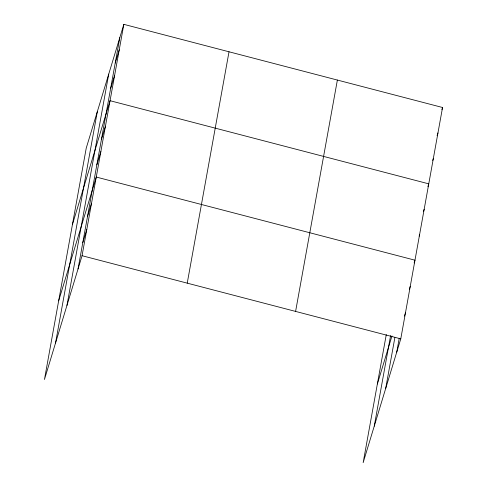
<?xml version="1.0" encoding="UTF-8"?>
<svg xmlns="http://www.w3.org/2000/svg" width="487" height="487" viewBox="0 0 487 487"><rect width="100%" height="100%" fill="white"/><g stroke="black" fill="none" stroke-linecap="round" stroke-linejoin="round"><path stroke-width="0.73" d="M55.53 343.025L97.315 111.669M66.95 305.446L108.729 74.085M78.03 268.97L119.814 37.609M123.844 24.35L86.229 148.145L44.451 379.501L82.06 255.712L123.844 24.35L442.549 107.499L400.771 338.855L363.156 462.65L386.282 334.587M187.233 283.148L229.018 51.786M295.597 311.418L337.375 80.057M374.241 426.174L390.611 335.537M385.661 388.589L394.866 337.607M396.741 352.113L399.243 338.276M115.218 63.06L119.248 49.802M110.622 88.506L114.652 75.248M72.441 224.495L110.056 100.699L428.761 183.849L427.915 186.637M101.43 139.41L105.46 126.145M96.834 164.856L100.864 151.597M58.653 300.838L96.268 177.049L414.973 260.192L414.127 262.986M87.502 216.526L91.532 203.268M82.766 242.745L86.796 229.487M441.916 109.593L442.549 107.499M437.107 135.739L437.953 132.945M432.724 160.491L433.357 158.397M423.532 211.388L424.165 209.294M419.149 236.14L419.569 234.746M377.364 383.987L391.962 335.951M409.39 289.205L410.243 286.417M404.447 316.124L405.507 312.636M82.06 255.712L400.771 338.855"/></g></svg>
